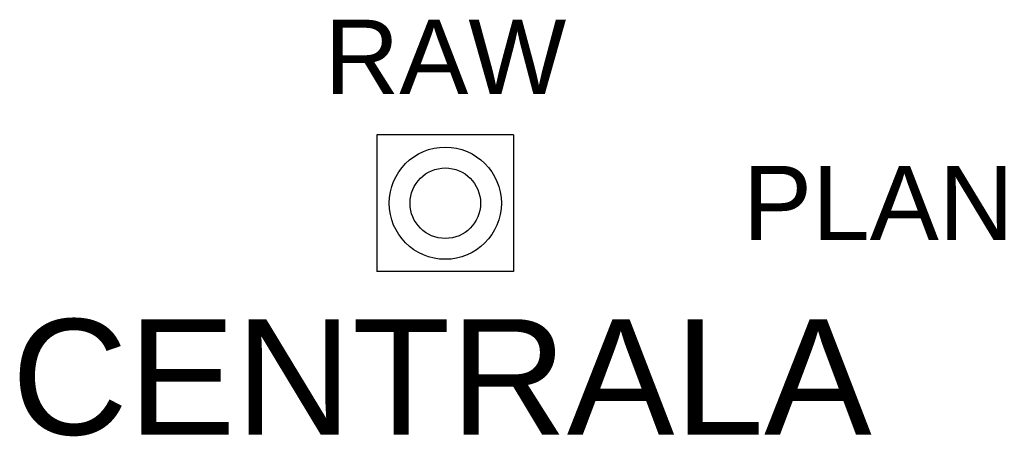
# Model space of a CAD drawing. Header units: millimetres. Extents: x -1032 to 1358, y -565 to 445.
import ezdxf
from ezdxf.enums import TextEntityAlignment as Align

# ---------------------------------------------------------------- set-up
doc = ezdxf.new("R2010")
doc.units = ezdxf.units.MM
doc.header["$LTSCALE"] = 0.25
doc.styles.add('opis_czujki', font='arial.ttf')
doc.styles.add('opis_czujki_2', font='arial.ttf')

msp = doc.modelspace()

# ---------------------------------------------------------------- linework, layer by layer
for p, q in [((165.8, 165.8), (-165.8, 165.8)), ((-165.8, 165.8), (-165.8, -165.8)), ((165.8, 165.8), (165.8, -165.8)), ((165.8, -165.8), (-165.8, -165.8))]:
    msp.add_line(p, q)
for radius in [136, 85.5]:
    msp.add_circle((0, 0), radius)

# ---------------------------------------------------------------- texts
for tag, text, height, style, flags, p in [('RAW', 'XX', 180, 'opis_czujki_2', 9, (0, 354.9)), ('CENTRALA', 'xx', 280, 'opis_czujki', 8, (-9, -421.1))]:
    msp.add_attdef(tag, text=text, height=height, dxfattribs=dict(style=style, flags=flags)).set_placement(p, align=Align.MIDDLE_CENTER)
at = {"style": 'opis_czujki_2', "flags": 9}
msp.add_attdef('PLAN', (721.9, -89.4), 'xx', height=180, dxfattribs=at)

doc.saveas('drawing.dxf')
